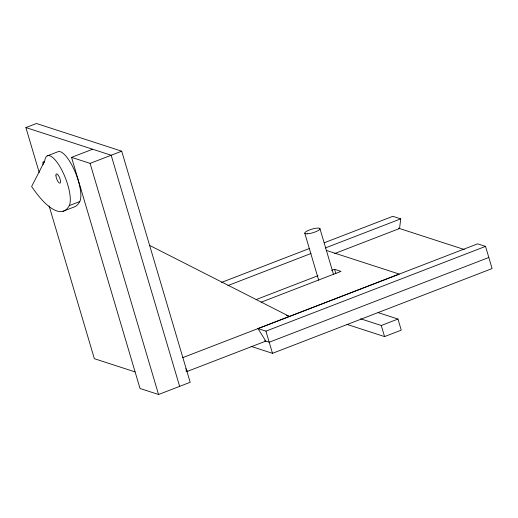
<?xml version="1.0" encoding="UTF-8"?>
<svg xmlns="http://www.w3.org/2000/svg" width="518" height="518" viewBox="0 0 518 518"><rect width="100%" height="100%" fill="white"/><g stroke="black" fill="none" stroke-linecap="round" stroke-linejoin="round"><path stroke-width="0.78" d="M324.164 242.812L392.838 216.31L400.718 218.868L399.559 228.516L334.66 253.561M39.226 172.552L25.9 127.57L36.441 123.498L121.717 151.178L190.177 382.297L158.553 394.502L140.015 388.481L71.555 157.362L92.638 149.229M47.397 155.821L57.938 151.748A27.674 8.715 68.9 0 1 74.631 170.765A27.674 8.715 68.9 0 1 79.785 201.547A82.815 26.075 68.9 0 1 73.621 207.187L63.079 211.253M71.555 157.362L90.093 163.384L121.717 151.178M69.244 205.614A27.674 8.715 68.9 0 0 61.014 168.564A27.674 8.715 68.9 0 0 44.736 160.988L31.611 186.506L32.161 187.27A82.815 26.075 68.9 0 0 69.244 205.614L79.785 201.547M221.529 282.42L309.822 248.342M227.907 285.56L311.04 253.49M325.252 247.992L400.718 218.868M256.183 299.559L318 275.705M331.572 270.467L334.583 269.302L340.999 271.387L261.091 302.227M182.666 357.666L399.261 274.08L326.204 250.369M265.779 341.122L258.048 328.587L477.648 243.836L485.534 246.393L492.1 268.577L272.5 353.328L251.049 346.367M258.048 328.587L265.928 331.144L485.534 246.393M185.871 370.869L187.406 371.367L265.889 341.084M488.817 257.485L269.211 342.236L264.614 340.74M360.58 318.784L381.274 325.498L397.966 319.056L401.249 330.147L384.563 336.59L347.008 324.404M398.42 228.147L464.303 249.527M25.9 127.57L111.176 155.245L179.636 386.363M378.036 312.587L397.966 319.056M286.493 315.488L289.458 316.453L149.747 245.461M135.081 371.905L94.36 358.689L49.1 205.899M185.774 368.725L187.406 371.367M381.274 325.498L384.563 336.59M334.583 269.302L335.897 273.744M319.923 228.574L333.592 274.721M304.811 233.314L318.706 280.232M265.928 331.144L272.5 353.328M90.093 163.384L158.553 394.502M43.111 164.607A4.319 1.36 68.9 0 1 44.431 162.238M55.944 175.842A4.96 1.56 68.9 0 0 59.667 183.158A4.96 1.56 68.9 0 0 59.052 176.547A4.96 1.56 68.9 0 0 55.944 175.842M307.763 233.773A7.938 1.865 -16.5 0 0 319.936 229.079A7.938 1.865 -16.5 0 0 309.401 229.986A7.938 1.865 -16.5 0 0 307.763 233.773"/></g></svg>
